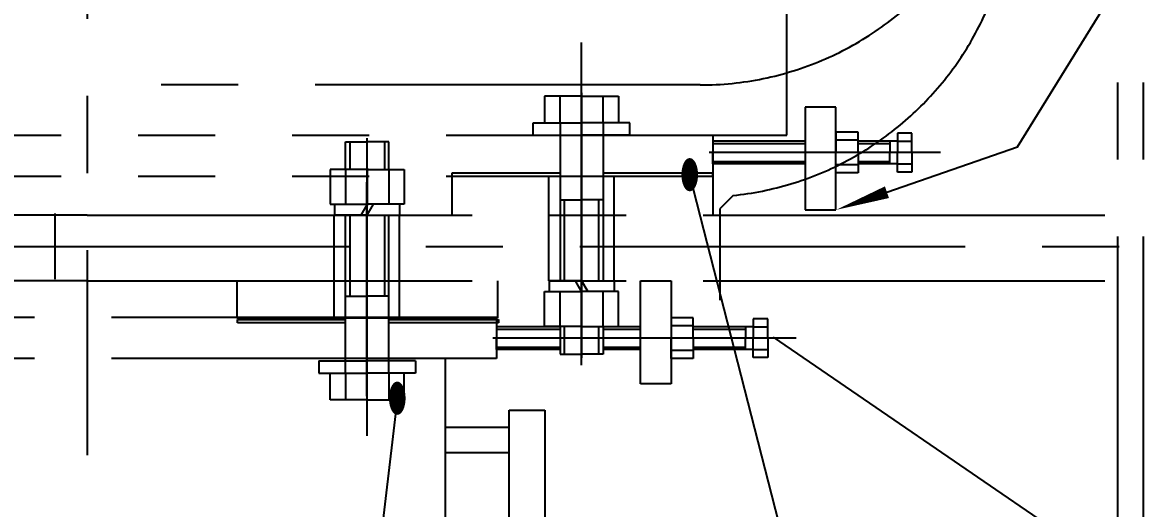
# Model space of a CAD drawing. Header units: millimetres. Extents: x 0 to 12600, y -349 to 8910.
# Drawn here: x 3874 to 4969, y 5157 to 5630 of the extents above; entities that cross this region are included whole.
import ezdxf
from ezdxf.enums import TextEntityAlignment as Align

# ---------------------------------------------------------------- set-up
doc = ezdxf.new("R2010")
doc.units = ezdxf.units.MM
doc.header["$LTSCALE"] = 300
for name, pattern in [('F', [0.75, 0.5, -0.25]), ('G', [2, 1.25, -0.25, 0.25, -0.25]), ('K', [2.5, 1.25, -0.25, 0.25, -0.25, 0.25, -0.25])]:
    doc.linetypes.add(name, pattern=pattern)
for name, color, linetype in [('01', 7, 'Continuous'), ('02', 1, 'Continuous'), ('04', 2, 'F'), ('05', 142, 'G'), ('07', 6, 'K'), ('13', 3, 'Continuous')]:
    doc.layers.add(name, color=color, linetype=linetype)
doc.styles.get("Standard").update_dxf_attribs({"font": 'isocp', "width": 0.707, "bigfont": 'intecad.shx'})

# ---------------------------------------------------------------- blocks, each defined once
blk = doc.blocks.new('ewrewr')
at = {"layer": '05', "color": 142, "linetype": 'G'}
for p, q in [((-6480.3, 6782.6), (-6682.3, 6782.6)), ((-6457.8, 6027.1), (-6697.4, 6027.1))]:
    blk.add_line(p, q, dxfattribs=at)
at = {"layer": '07', "color": 6, "linetype": 'K'}
for p, q in [((-6657.2, 6955.7), (-7015.2, 6955.7)), ((-6674.2, 6955.7), (-6674.2, 6955.7)), ((-6657.2, 6921.2), (-6657.2, 6955.7)), ((-7012.2, 6921.2), (-6657.2, 6921.2)), ((-6698.8, 6921.2), (-6698.8, 6858.9)), ((-6674.2, 6921.2), (-6674.2, 6858.9)), ((-6607.2, 6908.9), (-6607.2, 5827.2)), ((-6567.2, 6908.9), (-6607.2, 6908.9)), ((-6567.2, 6908.9), (-6567.2, 6153.4)), ((-6607.2, 6858.9), (-7527.1, 6858.9)), ((-6567.2, 6153.4), (-6567.2, 5899.4)), ((-6607.2, 5899.4), (-6567.2, 5899.4)), ((-6607.2, 5827.2), (-7069.2, 5827.2))]:
    blk.add_line(p, q, dxfattribs=at)
blk = doc.blocks.new('*U16')
at = {"layer": '01'}
for p, q in [((-21.5, 0), (-21.5, 19.8)), ((-21.5, 19.8), (0, 19.8)), ((-21.5, 12), (0, 12)), ((0, 19.8), (0, 0)), ((0, -19.8), (0, 0)), ((-21.5, 0), (-21.5, -19.8)), ((-21.5, -12), (0, -12)), ((-21.5, -19.8), (0, -19.8))]:
    blk.add_line(p, q, dxfattribs=at)
at = {"layer": '05'}
blk.add_line((-22.6, 0), (1.1, 0), dxfattribs=at)
blk = doc.blocks.new('ertretrte')
at = {"layer": '01'}
for p, q in [((4666.2, 5073.3), (4636.2, 5073.3)), ((4636.2, 5073.3), (4636.2, 4973.3)), ((4666.2, 4973.3), (4666.2, 5073.3)), ((4740.2, 5047.8), (4726.2, 5047.8)), ((4726.2, 5047.8), (4726.2, 5029)), ((4740.2, 5029), (4740.2, 5047.8)), ((4636.2, 5040), (4546.2, 5040)), ((4546.2, 5040), (4546.2, 5029)), ((4726.2, 5040), (4687.7, 5040)), ((4718.7, 5040), (4718.7, 5029)), ((4726.2, 5040), (4740.2, 5040)), ((4546.2, 5018), (4546.2, 5029)), ((4718.7, 5018), (4718.7, 5029)), ((4726.2, 5010.1), (4726.2, 5029)), ((4740.2, 5029), (4740.2, 5010.1)), ((4636.2, 5018), (4546.2, 5018)), ((4726.2, 5018), (4687.7, 5018)), ((4726.2, 5018), (4740.2, 5018)), ((4740.2, 5010.1), (4726.2, 5010.1)), ((4636.2, 4973.3), (4666.2, 4973.3))]:
    blk.add_line(p, q, dxfattribs=at)
at = {"layer": '02'}
for p, q in [((4546.2, 5037.8), (4636.2, 5037.8)), ((4687.7, 5037.8), (4718.7, 5037.8)), ((4546.2, 5020.2), (4636.2, 5020.2)), ((4687.7, 5020.2), (4718.7, 5020.2))]:
    blk.add_line(p, q, dxfattribs=at)
at = {"layer": '05'}
for p in [(4743.3, 5029), (4768, 5029)]:
    blk.add_line(p, (4542.7, 5029), dxfattribs=at)
at = {"layer": '01', "rotation": 180}
blk.add_blockref('*U16', (4666.2, 5029), dxfattribs=at)
blk = doc.blocks.new('*U24')
at = {"layer": '01'}
for p, q in [((-34, 0), (-34, 36)), ((-34, 36), (0, 36)), ((0, 36), (0, 0)), ((-34, 21), (0, 21)), ((0, -36), (0, 0)), ((-34, 0), (-34, -36)), ((-34, -21), (0, -21)), ((-34, -36), (0, -36))]:
    blk.add_line(p, q, dxfattribs=at)
at = {"layer": '05'}
blk.add_line((-35.1, 0), (1.1, 0), dxfattribs=at)
blk = doc.blocks.new('*U25')
at = {"layer": '01'}
for p, q in [((-31.7, 10.5), (-31.7, 0)), ((0, 10.5), (-31.7, 10.5)), ((-31.7, 0), (0, 0)), ((0, 0), (-6.1, 10.5)), ((0, 10.5), (6.1, 0)), ((0, 10.5), (31.7, 10.5)), ((31.7, 0), (0, 0)), ((31.7, 10.5), (31.7, 0))]:
    blk.add_line(p, q, dxfattribs=at)
at = {"layer": '05'}
blk.add_line((0, 12.6), (0, -2.1), dxfattribs=at)
blk = doc.blocks.new('rtret')
at = {"layer": '01'}
for p, q in [((3663, 5084), (3627, 5084)), ((3627, 5084), (3627, 5058)), ((3642, 5058), (3642, 5084)), ((3663, 5084), (3699, 5084)), ((3684, 5058), (3684, 5084)), ((3699, 5084), (3699, 5058)), ((3616, 5046), (3616, 5058)), ((3616, 5058), (3663, 5058)), ((3627, 5058), (3663, 5058)), ((3642, 5058), (3642, 4904.3)), ((3710, 5058), (3663, 5058)), ((3699, 5058), (3663, 5058)), ((3684, 5058), (3684, 4904.3)), ((3710, 5046), (3710, 5058)), ((3616, 5046), (3663, 5046)), ((3710, 5046), (3663, 5046)), ((3642, 4983), (3663, 4983)), ((3684, 4983), (3663, 4983)), ((3642, 4859.8), (3642, 4833)), ((3684, 4859.8), (3684, 4833)), ((3642, 4833), (3663, 4833)), ((3684, 4833), (3663, 4833))]:
    blk.add_line(p, q, dxfattribs=at)
at = {"layer": '01', "color": 7, "linetype": 'Continuous'}
for p, q in [((3642, 5009), (3536.7, 5009)), ((3536.7, 5009), (3536.7, 5006)), ((3536.7, 5006), (3642, 5006)), ((3790.7, 5009), (3684, 5009)), ((3684, 5006), (3790.7, 5006)), ((3790.7, 5006), (3790.7, 5009))]:
    blk.add_line(p, q, dxfattribs=at)
at = {"layer": '02'}
for p, q in [((3646.2, 4904.3), (3646.2, 4983)), ((3679.8, 4904.3), (3679.8, 4983)), ((3646.2, 4833), (3646.2, 4859.8)), ((3679.8, 4833), (3679.8, 4859.8))]:
    blk.add_line(p, q, dxfattribs=at)
at = {"layer": '05'}
for q in [(3663, 4942.4), (3663, 4829.4)]:
    blk.add_line((3663, 5087), q, dxfattribs=at)
at = {"layer": '01'}
blk.add_blockref('*U25', (3663, 4893.8), dxfattribs=at)
at = {"layer": '01', "rotation": 90}
blk.add_blockref('*U24', (3663, 4893.8), dxfattribs=at)
blk = doc.blocks.new('*U23', base_point=(4716.2, 5447.8))
at = {"layer": '01'}
blk.add_lwpolyline([(5506.4, 6380.9), (5581.4, 6305.9), (5506.4, 6305.9)], close=True, dxfattribs=at)
blk.add_circle((5386.4, 6305.9), 30, dxfattribs=at)
at = {"layer": '02'}
for points in [[(5701.9, 6359), (5648.9, 6305.9), (5701.9, 6252.9)], [(4765.8, 5465), (4893.1, 5509.1), (5386.4, 6305.9), (5648.9, 6305.9)]]:
    blk.add_lwpolyline(points, dxfattribs=at)
blk.add_lwpolyline([(4716.2, 5447.8, 0, 12, 0), (4765.8, 5465, 12, 12, 0)], format="xyseb", dxfattribs=at)
at = {"layer": '04'}
blk.add_line((5386.4, 6290.2), (5648.9, 6290.2), dxfattribs=at)
at = {"layer": '13', "width": 0.707}
blk.add_text('10', height=52.5, dxfattribs=at).set_placement((5416.4, 6323.2))
at = {"layer": '13', "width": 1.010989}
blk.add_text('N', height=52.5, dxfattribs=at).set_placement((5686.4, 6279.7), (5720.9, 6279.7), align=Align.FIT)

msp = doc.modelspace()

# ---------------------------------------------------------------- linework, layer by layer
at = {"layer": '01'}
for p, q in [((4475.72, 5378.84), (4505.72, 5378.84)), ((4475.72, 5278.84), (4475.72, 5378.84)), ((4505.72, 5378.84), (4505.72, 5278.84)), ((4599.72, 5342), (4585.72, 5342)), ((4585.72, 5342), (4585.72, 5323.14)), ((4599.72, 5323.14), (4599.72, 5342)), ((4335.72, 5334.14), (4335.72, 5323.14)), ((4397.47, 5334.14), (4335.72, 5334.14)), ((4475.72, 5334.14), (4439.47, 5334.14)), ((4585.72, 5334.14), (4527.22, 5334.14)), ((4578.22, 5334.14), (4578.22, 5323.14)), ((4585.72, 5334.14), (4599.72, 5334.14)), ((4335.72, 5312.14), (4335.72, 5323.14)), ((4578.22, 5312.14), (4578.22, 5323.14)), ((4585.72, 5304.28), (4585.72, 5323.14)), ((4599.72, 5323.14), (4599.72, 5304.28)), ((4397.47, 5312.14), (4335.72, 5312.14)), ((4475.72, 5312.14), (4439.47, 5312.14)), ((4585.72, 5312.14), (4527.22, 5312.14)), ((4585.72, 5312.14), (4599.72, 5312.14)), ((4599.72, 5304.28), (4585.72, 5304.28)), ((4505.72, 5278.84), (4475.72, 5278.84))]:
    msp.add_line(p, q, dxfattribs=at)
at = {"layer": '02'}
for p, q in [((4523.8, 5480.54), (5097.64, 3248.28)), ((4335.72, 5331.94), (4397.47, 5331.94)), ((4439.47, 5331.94), (4475.72, 5331.94)), ((4527.22, 5331.94), (4578.22, 5331.94)), ((4335.72, 5314.34), (4397.47, 5314.34)), ((4439.47, 5314.34), (4475.72, 5314.34)), ((4527.22, 5314.34), (4578.22, 5314.34)), ((4239.02, 5263.14), (3996.54, 3248.28))]:
    msp.add_line(p, q, dxfattribs=at)
at = {"layer": '05', "color": 142, "linetype": 'G'}
msp.add_line((3936.97, 7808.7), (3936.97, 5209.39), dxfattribs=at)
at = {"layer": '05'}
for p, q in [((2616.86, 5412.34), (5478.59, 5412.34)), ((4602.78, 5323.14), (4332.17, 5323.14)), ((4627.48, 5323.14), (4332.17, 5323.14))]:
    msp.add_line(p, q, dxfattribs=at)
at = {"layer": '07', "color": 6, "linetype": 'K'}
for p, q in [((4940.22, 7671.84), (4940.22, 5144.34)), ((4965.22, 7671.84), (4965.22, 5144.34)), ((3339.97, 5569.34), (3936.97, 5569.34)), ((4533.97, 5569.34), (3936.97, 5569.34)), ((4418.47, 5296.96), (4418.47, 5569.34)), ((4209.47, 5266.8), (4209.47, 5474.93)), ((4292.22, 5480.54), (4546.22, 5480.54)), ((4292.22, 5480.54), (4292.22, 5442.84)), ((4386.72, 5378.84), (4386.72, 5480.54)), ((4450.22, 5378.84), (4450.22, 5480.54)), ((4546.22, 5480.54), (4546.22, 5442.84)), ((4565.97, 5461.84), (4552.97, 5448.84)), ((3936.97, 5442.84), (3320.97, 5442.84)), ((3905.74, 5380.34), (3905.74, 5444.34)), ((3936.97, 5442.84), (4552.97, 5442.84)), ((4177.72, 5342.84), (4177.72, 5442.84)), ((4241.22, 5342.84), (4241.22, 5442.84)), ((4552.97, 5448.84), (4552.97, 5360.02)), ((4552.97, 5442.84), (4940.22, 5442.84)), ((3936.97, 5378.84), (3320.97, 5378.84)), ((3936.97, 5378.84), (4552.97, 5378.84)), ((4082.72, 5378.84), (4082.72, 5342.84)), ((4336.72, 5378.84), (4336.72, 5342.84)), ((4552.97, 5378.84), (4940.22, 5378.84)), ((4914.97, 5112.34), (4552.97, 5360.02)), ((4082.72, 5342.84), (4336.72, 5342.84))]:
    msp.add_line(p, q, dxfattribs=at)
for centre, start in [((4533.97, 5874.34), 270), ((4533.97, 5765.15), 276.02244)]:
    msp.add_arc(centre, 305, start, 0, dxfattribs=at)

# ---------------------------------------------------------------- block references
at = {"layer": '01', "xscale": -1}
for name, p, rotation in [('ewrewr', (10445.59, -1086.66), 90), ('rtret', (546.75, 10347.09), 180), ('ewrewr', (-2573.16, 11910.39), 270)]:
    msp.add_blockref(name, p, dxfattribs=dict(at, rotation=rotation))
at = {"layer": '01'}
for name, p in [('*U23', (4666.22, 5447.84)), ('rtret', (755.5, 474.58)), ('ertretrte', (0, 474.58))]:
    msp.add_blockref(name, p, dxfattribs=at)
at = {"layer": '01', "extrusion": (0, 0, -1), "zscale": -1}
msp.add_blockref('*U16', (-4505.72, 5323.14), dxfattribs=at)

# ---------------------------------------------------------------- texts
at = {"layer": '02', "width": 0.605172}
for p, p2 in [((4514.8, 5465.54), (4532.8, 5465.54)), ((4230.02, 5248.14), (4248.02, 5248.14))]:
    msp.add_text('\\M+5A1F1', height=30, dxfattribs=at).set_placement(p, p2, align=Align.FIT)

doc.saveas('drawing.dxf')
